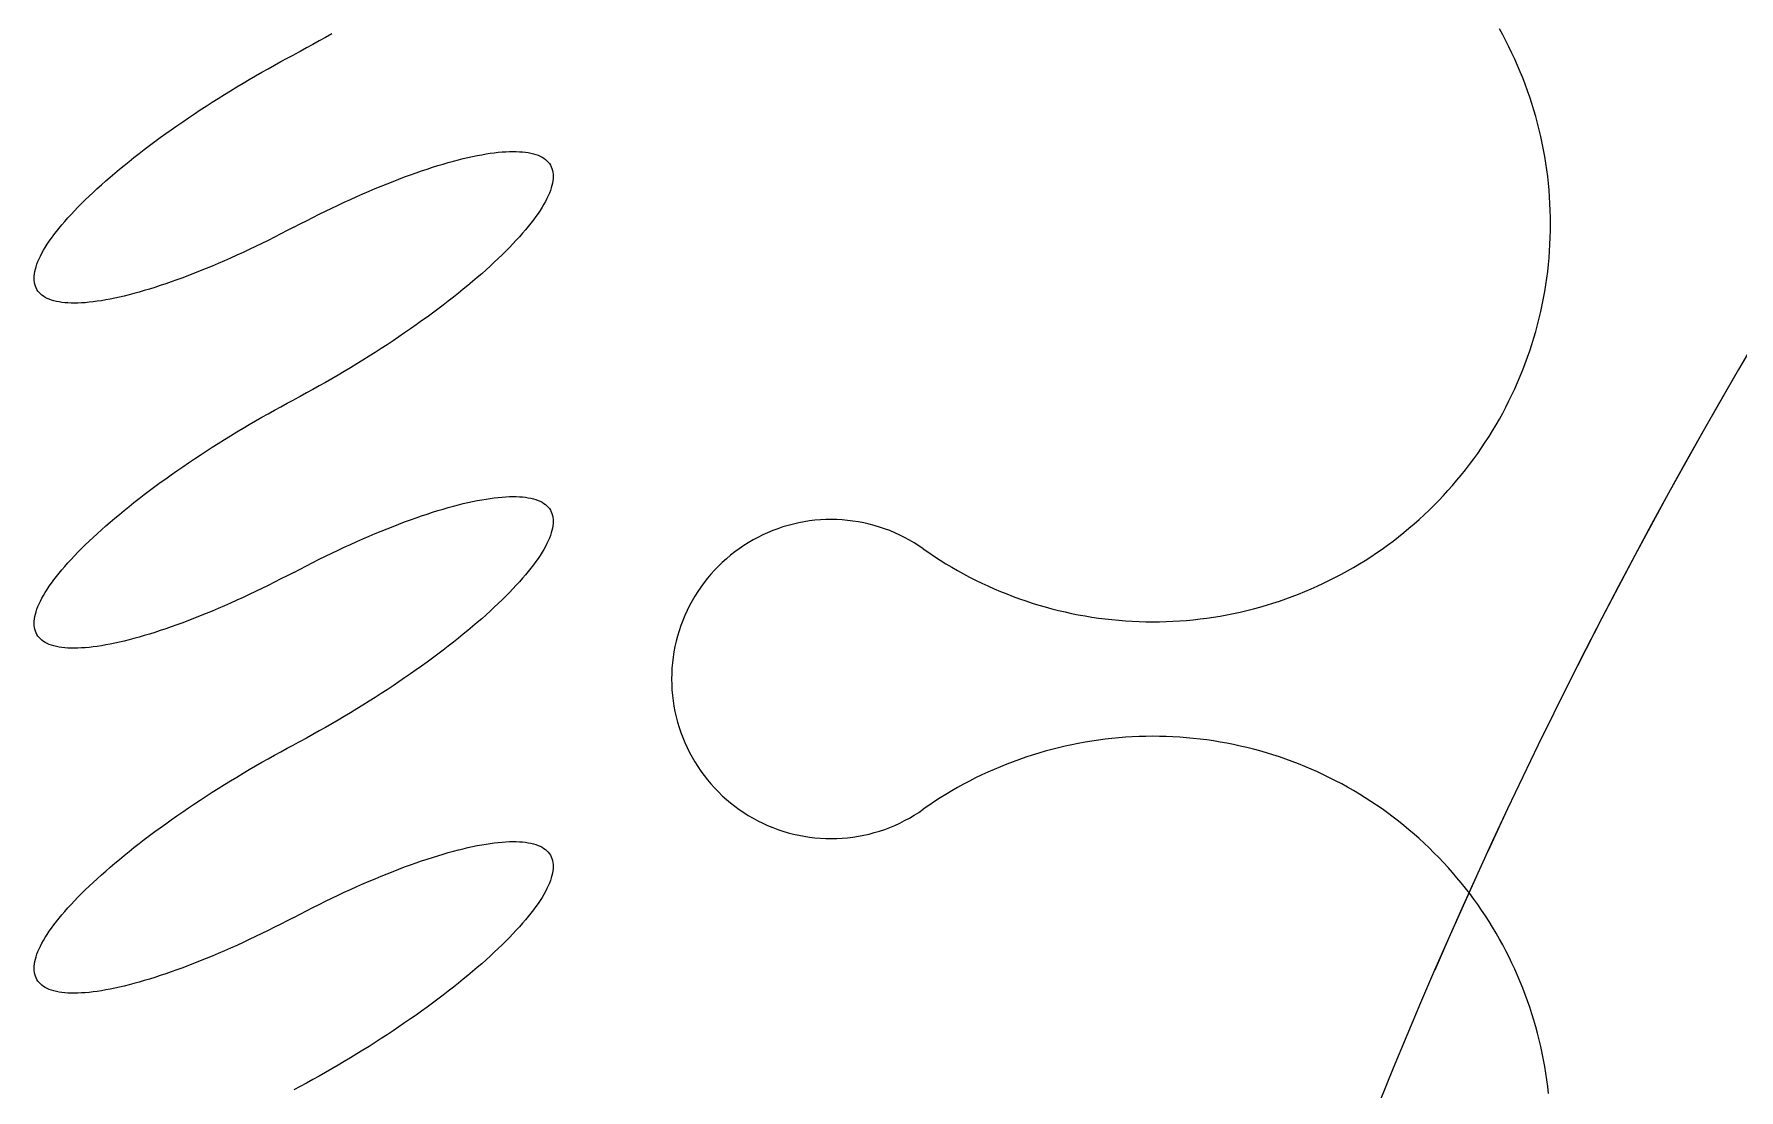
# Model space of a CAD drawing. Header units: millimetres. Extents: x -187744 to 2148, y -49419 to 6550.
# Drawn here: x -11925.3 to -11830.4, y -9355.2 to -9296.5 of the extents above; entities that cross this region are included whole.
import ezdxf

# ---------------------------------------------------------------- set-up
doc = ezdxf.new("R2010")
doc.units = ezdxf.units.MM
doc.header["$LTSCALE"] = 1000
doc.header["$MEASUREMENT"] = 0
doc.set_wipeout_variables(frame=1)
doc.linetypes.add('DASH', pattern=[0.35, 0.25, -0.1])
for name, color, linetype in [('BS-FURN', 250, 'DASH'), ('FF-FURN', 51, 'Continuous'), ('FF-FURNA', 40, 'Continuous')]:
    doc.layers.add(name, color=color, linetype=linetype)

# ---------------------------------------------------------------- blocks, each defined once
blk = doc.blocks.new('A$C401E2C42')
at = {"color": 59, "linetype": 'Continuous', "ltscale": 3000}
blk.add_wipeout([(-276.388, 281.923), (-254.712, 281.283), (-211.469, 274.788), (-175.785, 263.856), (-141.508, 247.946), (-99.936, 219.78), (-63.276, 183.38), (-22.79, 117.825), (-6.26, 66.959), (-0.207, 21.619), (-0.124, -0.122), (-24.43, -19.671), (-44.786, -30.952), (-65.609, -38.858), (-77.911, -61.147), (-93.725, -79.942), (-107.821, -91.898), (-128.828, -104.377), (-152.295, -112.769), (-169.293, -110.542), (-189.488, -105.523), (-213.178, -96.007), (-254.918, -66.784), (-272.68, -46.841), (-283.797, -30.166), (-291.934, -14.347), (-295.27, -6.371), (-322.019, 0.898), (-355.933, 17.43), (-379.46, 35.199), (-391.59, 47.214), (-409.556, 70.533), (-423.042, 95.854), (-418.168, 116.242), (-408.053, 140.557), (-398.245, 156.672), (-380.534, 177.579), (-362.005, 193.001), (-331.632, 209.442), (-306.832, 216.899), (-301.933, 239.477), (-295.445, 255.103), (-286.718, 269.492)], dxfattribs=at).dxf.layer = 'FF-FURN'
at = {"layer": 'FF-FURN', "linetype": 'Continuous', "ltscale": 3000}
blk.add_lwpolyline([(-306.832, 216.899, -0.165541), (-276.388, 281.923, -0.425989), (0, 0, -0.121523), (-65.609, -38.858, 7.115464)], format="xyb", dxfattribs=at)
blk = doc.blocks.new('DRAPES2')
at = {"linetype": 'ByBlock'}
for points in [[(241.473, 97.5723, 0), (242.225, 97.4885, 0), (242.974, 97.3919, 0), (243.722, 97.2825, 0), (244.468, 97.1603, 0), (245.212, 97.0254, 0), (245.953, 96.8779, 0), (246.692, 96.7177, 0), (247.428, 96.5449, 0), (248.161, 96.3595, 0), (248.89, 96.1617, 0), (249.616, 95.9514, 0), (250.339, 95.7288, 0), (251.057, 95.4938, 0), (251.772, 95.2466, 0), (252.482, 94.9873, 0), (253.187, 94.7159, 0), (253.888, 94.4324, 0), (254.584, 94.137, 0), (255.274, 93.8298, 0), (255.96, 93.5109, 0), (256.639, 93.1802, 0), (257.313, 92.8381, 0), (257.981, 92.4844, 0), (258.643, 92.1194, 0), (259.299, 91.7431, 0), (259.948, 91.3557, 0), (260.59, 90.9573, 0), (261.226, 90.548, 0), (261.854, 90.1278, 0), (262.475, 89.697, 0), (263.089, 89.2557, 0), (263.695, 88.8039, 0), (264.293, 88.3418, 0), (264.884, 87.8696, 0), (265.466, 87.3874, 0), (266.039, 86.8953, 0), (266.605, 86.3935, 0), (267.161, 85.8821, 0), (267.709, 85.3613, 0), (268.248, 84.8311, 0), (268.778, 84.2919, 0), (269.298, 83.7437, 0), (269.809, 83.1867, 0), (270.311, 82.621, 0), (270.802, 82.0469, 0), (271.284, 81.4644, 0), (271.756, 80.8738, 0), (272.217, 80.2752, 0), (272.669, 79.6688, 0), (273.11, 79.0548, 0), (273.54, 78.4334, 0), (273.96, 77.8047, 0), (274.368, 77.1689, 0), (274.766, 76.5263, 0), (275.153, 75.8769, 0), (275.529, 75.221, 0), (275.894, 74.5588, 0), (276.247, 73.8905, 0), (276.588, 73.2162, 0), (276.919, 72.5362, 0), (277.237, 71.8507, 0), (277.544, 71.1598, 0), (277.839, 70.4638, 0), (278.121, 69.7628, 0), (278.392, 69.0572, 0), (278.651, 68.347, 0), (278.898, 67.6324, 0), (279.132, 66.9138, 0), (279.354, 66.1913, 0), (279.564, 65.4651, 0), (279.761, 64.7354, 0), (279.946, 64.0024, 0), (280.118, 63.2664, 0), (280.278, 62.5275, 0), (280.425, 61.7861, 0), (280.559, 61.0422, 0), (280.681, 60.2962, 0), (280.79, 59.5482, 0), (280.886, 58.7984, 0), (280.969, 58.0471, 0), (281.039, 57.2945, 0), (281.097, 56.5408, 0), (281.142, 55.7862, 0), (281.173, 55.031, 0), (281.192, 54.2753, 0), (281.198, 53.5194, 0), (281.191, 52.7636, 0), (281.171, 52.0079, 0), (281.139, 51.2528, 0), (281.093, 50.4982, 0), (281.034, 49.7446, 0), (280.963, 48.9921, 0), (280.879, 48.2409, 0), (280.781, 47.4913, 0), (280.672, 46.7434, 0), (280.549, 45.9975, 0), (280.414, 45.2539, 0), (280.266, 44.5126, 0), (280.105, 43.774, 0), (279.932, 43.0382, 0), (279.746, 42.3055, 0), (279.548, 41.5761, 0), (279.337, 40.8502, 0), (279.114, 40.1279, 0), (278.878, 39.4096, 0), (278.631, 38.6955, 0), (278.371, 37.9856, 0), (278.099, 37.2803, 0), (277.815, 36.5797, 0), (277.519, 35.8841, 0), (277.212, 35.1937, 0), (276.892, 34.5086, 0), (276.561, 33.829, 0), (276.219, 33.1552, 0), (275.864, 32.4874, 0), (275.499, 31.8257, 0), (275.122, 31.1703, 0), (274.735, 30.5215, 0), (274.336, 29.8794, 0), (273.926, 29.2442, 0), (273.505, 28.6161, 0), (273.074, 27.9953, 0)], [(302.06, 27.9936, 0), (301.629, 28.6145, 0), (301.208, 29.2427, 0), (300.799, 29.8779, 0), (300.4, 30.5201, 0), (300.012, 31.1689, 0), (299.635, 31.8243, 0), (299.27, 32.4861, 0), (298.916, 33.154, 0), (298.574, 33.8278, 0), (298.243, 34.5074, 0), (297.923, 35.1925, 0), (297.616, 35.883, 0), (297.32, 36.5786, 0), (297.036, 37.2792, 0), (296.764, 37.9846, 0), (296.505, 38.6944, 0), (296.257, 39.4086, 0), (296.022, 40.127, 0), (295.799, 40.8492, 0), (295.588, 41.5752, 0), (295.39, 42.3046, 0), (295.204, 43.0373, 0), (295.031, 43.7731, 0), (294.87, 44.5118, 0), (294.722, 45.253, 0), (294.587, 45.9967, 0), (294.465, 46.7426, 0), (294.355, 47.4905, 0), (294.258, 48.2402, 0), (294.174, 48.9914, 0), (294.102, 49.7439, 0), (294.044, 50.4975, 0), (293.998, 51.252, 0), (293.966, 52.0072, 0), (293.946, 52.7628, 0), (293.939, 53.5187, 0), (293.945, 54.2746, 0), (293.964, 55.0302, 0), (293.996, 55.7855, 0), (294.04, 56.54, 0), (294.098, 57.2937, 0), (294.168, 58.0463, 0), (294.252, 58.7976, 0), (294.348, 59.5474, 0), (294.457, 60.2954, 0), (294.578, 61.0414, 0), (294.713, 61.7853, 0), (294.86, 62.5267, 0), (295.02, 63.2655, 0), (295.192, 64.0015, 0), (295.377, 64.7345, 0), (295.574, 65.4641, 0), (295.784, 66.1903, 0), (296.006, 66.9128, 0), (296.241, 67.6314, 0), (296.488, 68.3459, 0), (296.746, 69.0561, 0), (297.017, 69.7618, 0), (297.3, 70.4627, 0), (297.595, 71.1587, 0), (297.902, 71.8495, 0), (298.221, 72.535, 0), (298.551, 73.215, 0), (298.893, 73.8892, 0), (299.246, 74.5575, 0), (299.61, 75.2197, 0), (299.986, 75.8755, 0), (300.373, 76.5248, 0), (300.771, 77.1674, 0), (301.18, 77.8032, 0), (301.6, 78.4318, 0), (302.03, 79.0532, 0), (302.471, 79.6671, 0), (302.923, 80.2735, 0), (303.384, 80.872, 0), (303.856, 81.4625, 0), (304.338, 82.0449, 0), (304.83, 82.619, 0), (305.331, 83.1846, 0), (305.842, 83.7416, 0), (306.363, 84.2898, 0), (306.893, 84.8289, 0), (307.431, 85.359, 0), (307.979, 85.8798, 0), (308.536, 86.3911, 0), (309.101, 86.8929, 0), (309.675, 87.3849, 0), (310.257, 87.867, 0), (310.848, 88.3392, 0), (311.446, 88.8012, 0), (312.052, 89.2529, 0), (312.666, 89.6942, 0), (313.287, 90.1249, 0), (313.915, 90.545, 0), (314.551, 90.9542, 0), (315.193, 91.3526, 0), (315.842, 91.7399, 0), (316.498, 92.1161, 0), (317.16, 92.481, 0), (317.828, 92.8346, 0), (318.502, 93.1767, 0), (319.182, 93.5073, 0), (319.867, 93.8262, 0), (320.558, 94.1333, 0), (321.254, 94.4286, 0), (321.955, 94.712, 0), (322.66, 94.9833, 0), (323.37, 95.2426, 0), (324.084, 95.4897, 0), (324.803, 95.7245, 0), (325.525, 95.9471, 0), (326.251, 96.1573, 0), (326.981, 96.355, 0), (327.714, 96.5403, 0), (328.45, 96.713, 0), (329.188, 96.8731, 0), (329.93, 97.0206, 0), (330.674, 97.1554, 0), (331.42, 97.2775, 0), (332.168, 97.3868, 0), (332.917, 97.4834, 0), (333.669, 97.5671, 0), (334.421, 97.6379, 0), (335.175, 97.6959, 0), (335.929, 97.741, 0), (336.685, 97.7733, 0), (337.44, 97.7926, 0), (338.196, 97.799, 0)], [(338.196, 97.799, 0), (338.952, 97.7925, 0), (339.708, 97.7731, 0), (340.463, 97.7408, 0), (341.217, 97.6956, 0), (341.971, 97.6375, 0), (342.723, 97.5665, 0), (343.475, 97.4827, 0), (344.224, 97.3861, 0), (344.972, 97.2767, 0), (345.718, 97.1546, 0), (346.462, 97.0197, 0), (347.203, 96.8721, 0), (347.942, 96.7119, 0), (348.678, 96.5391, 0), (349.411, 96.3538, 0), (350.14, 96.1559, 0), (350.866, 95.9457, 0), (351.589, 95.723, 0), (352.307, 95.4881, 0), (353.022, 95.2409, 0), (353.732, 94.9815, 0), (354.437, 94.7101, 0), (355.138, 94.4267, 0), (355.834, 94.1313, 0), (356.524, 93.8241, 0), (357.21, 93.5051, 0), (357.889, 93.1745, 0), (358.563, 92.8323, 0), (359.231, 92.4787, 0), (359.893, 92.1136, 0)], [(302.06, 27.9936, 0), (302.401, 27.4926, 0), (302.726, 26.9802, 0), (303.032, 26.4571, 0), (303.321, 25.9238, 0), (303.591, 25.3809, 0), (303.842, 24.8291, 0), (304.075, 24.2691, 0), (304.288, 23.7014, 0), (304.482, 23.1268, 0), (304.656, 22.546, 0), (304.81, 21.9595, 0), (304.944, 21.3681, 0), (305.057, 20.7724, 0), (305.15, 20.1733, 0), (305.223, 19.5713, 0), (305.275, 18.9672, 0), (305.307, 18.3616, 0), (305.317, 17.7553, 0), (305.307, 17.1491, 0), (305.277, 16.5435, 0), (305.225, 15.9393, 0), (305.153, 15.3372, 0), (305.061, 14.7379, 0), (304.948, 14.1422, 0), (304.815, 13.5506, 0), (304.661, 12.9639, 0), (304.488, 12.3829, 0), (304.295, 11.808, 0), (304.082, 11.2401, 0), (303.851, 10.6798, 0), (303.6, 10.1278, 0), (303.33, 9.5846, 0), (303.042, 9.05095, 0), (302.736, 8.52744, 0), (302.413, 8.01469, 0), (302.072, 7.5133, 0), (301.714, 7.02384, 0), (301.339, 6.5469, 0), (300.949, 6.08302, 0), (300.543, 5.63275, 0), (300.121, 5.19661, 0), (299.686, 4.77512, 0), (299.235, 4.36876, 0), (298.772, 3.97801, 0), (298.295, 3.60332, 0), (297.806, 3.24514, 0), (297.305, 2.90388, 0), (296.792, 2.57993, 0), (296.269, 2.27368, 0), (295.735, 1.98549, 0), (295.192, 1.71568, 0), (294.64, 1.46458, 0), (294.08, 1.23247, 0), (293.512, 1.01964, 0), (292.937, 0.826322, 0), (292.356, 0.652746, 0), (291.77, 0.499115, 0), (291.178, 0.365609, 0), (290.583, 0.252383, 0), (289.984, 0.159569, 0), (289.381, 0.087275, 0), (288.777, 0.035586, 0), (288.172, 0.004563, 0), (287.565, -0.00576, 0), (286.959, 0.004632, 0), (286.354, 0.035724, 0), (285.749, 0.087482, 0), (285.147, 0.159844, 0), (284.548, 0.252726, 0), (283.953, 0.36602, 0), (283.361, 0.499594, 0), (282.774, 0.653291, 0), (282.194, 0.826933, 0), (281.619, 1.02032, 0), (281.051, 1.23322, 0), (280.491, 1.46538, 0), (279.939, 1.71655, 0), (279.396, 1.98641, 0), (278.863, 2.27467, 0), (278.339, 2.58098, 0), (277.827, 2.90498, 0), (277.325, 3.2463, 0), (276.836, 3.60454, 0), (276.36, 3.97928, 0), (275.896, 4.37009, 0), (275.446, 4.7765, 0), (275.01, 5.19804, 0), (274.589, 5.63422, 0), (274.183, 6.08454, 0), (273.792, 6.54846, 0), (273.418, 7.02545, 0), (273.06, 7.51495, 0), (272.719, 8.01638, 0), (272.395, 8.52917, 0), (272.09, 9.05271, 0), (271.802, 9.5864, 0), (271.532, 10.1296, 0), (271.281, 10.6817, 0), (271.05, 11.242, 0), (270.837, 11.8099, 0), (270.644, 12.3848, 0), (270.471, 12.9659, 0), (270.318, 13.5526, 0), (270.185, 14.1441, 0), (270.072, 14.7399, 0), (269.979, 15.3392, 0), (269.908, 15.9413, 0), (269.856, 16.5455, 0), (269.826, 17.1511, 0), (269.816, 17.7574, 0), (269.826, 18.3636, 0), (269.858, 18.9692, 0), (269.91, 19.5733, 0), (269.983, 20.1753, 0), (270.076, 20.7744, 0), (270.19, 21.37, 0), (270.324, 21.9614, 0), (270.478, 22.5479, 0), (270.652, 23.1288, 0), (270.846, 23.7033, 0), (271.059, 24.271, 0), (271.291, 24.831, 0), (271.543, 25.3827, 0), (271.813, 25.9256, 0), (272.102, 26.4588, 0), (272.408, 26.982, 0), (272.733, 27.4943, 0), (273.074, 27.9953, 0)]]:
    blk.add_polyline3d(points, dxfattribs=at)
blk = doc.blocks.new('06BDR-PR2')
for points in [[(362.246, 0, 0), (362.617, 0.70889, 0), (362.983, 1.41736, 0), (363.343, 2.12497, 0), (363.696, 2.8313, 0), (364.042, 3.53593, 0), (364.382, 4.23843, 0), (364.714, 4.93837, 0), (365.04, 5.63534, 0), (365.357, 6.32892, 0), (365.668, 7.01868, 0), (365.97, 7.70421, 0), (366.264, 8.38511, 0), (366.55, 9.06095, 0), (366.828, 9.73134, 0), (367.097, 10.3959, 0), (367.358, 11.0541, 0), (367.609, 11.7057, 0), (367.852, 12.3503, 0), (368.085, 12.9874, 0), (368.309, 13.6167, 0), (368.524, 14.2378, 0), (368.729, 14.8503, 0), (368.925, 15.4538, 0), (369.11, 16.0481, 0), (369.286, 16.6327, 0), (369.452, 17.2073, 0), (369.607, 17.7715, 0), (369.753, 18.325, 0), (369.888, 18.8674, 0), (370.012, 19.3985, 0), (370.127, 19.9179, 0), (370.23, 20.4254, 0), (370.323, 20.9205, 0), (370.406, 21.403, 0), (370.478, 21.8726, 0), (370.539, 22.329, 0), (370.589, 22.772, 0), (370.628, 23.2013, 0), (370.657, 23.6166, 0), (370.675, 24.0177, 0), (370.682, 24.4043, 0), (370.678, 24.7762, 0), (370.663, 25.1332, 0), (370.637, 25.475, 0), (370.601, 25.8015, 0), (370.553, 26.1125, 0), (370.495, 26.4077, 0), (370.426, 26.687, 0), (370.347, 26.9503, 0), (370.257, 27.1973, 0), (370.156, 27.4279, 0), (370.044, 27.642, 0), (369.923, 27.8395, 0), (369.79, 28.0201, 0), (369.648, 28.1839, 0), (369.495, 28.3308, 0), (369.332, 28.4605, 0), (369.159, 28.5732, 0), (368.976, 28.6686, 0), (368.783, 28.7467, 0), (368.581, 28.8075, 0), (368.369, 28.851, 0), (368.147, 28.8771, 0), (367.916, 28.8858, 0), (367.676, 28.8771, 0), (367.427, 28.851, 0), (367.169, 28.8075, 0), (366.902, 28.7467, 0), (366.627, 28.6686, 0), (366.343, 28.5732, 0), (366.051, 28.4605, 0), (365.751, 28.3308, 0), (365.443, 28.1839, 0), (365.127, 28.0201, 0), (364.804, 27.8395, 0), (364.473, 27.642, 0), (364.135, 27.4279, 0), (363.791, 27.1973, 0), (363.439, 26.9503, 0), (363.082, 26.687, 0), (362.717, 26.4077, 0), (362.347, 26.1125, 0), (361.971, 25.8015, 0), (361.59, 25.475, 0), (361.203, 25.1332, 0), (360.811, 24.7762, 0), (360.413, 24.4043, 0), (360.012, 24.0177, 0), (359.606, 23.6166, 0), (359.195, 23.2013, 0), (358.781, 22.772, 0), (358.363, 22.329, 0), (357.941, 21.8726, 0), (357.517, 21.403, 0), (357.089, 20.9205, 0), (356.659, 20.4254, 0), (356.226, 19.9179, 0), (355.791, 19.3985, 0), (355.355, 18.8674, 0), (354.916, 18.325, 0), (354.477, 17.7715, 0), (354.036, 17.2073, 0), (353.594, 16.6327, 0), (353.152, 16.0481, 0), (352.709, 15.4538, 0), (352.267, 14.8503, 0), (351.825, 14.2378, 0), (351.383, 13.6167, 0), (350.942, 12.9874, 0), (350.502, 12.3503, 0), (350.063, 11.7057, 0), (349.626, 11.0541, 0), (349.19, 10.3959, 0), (348.757, 9.73134, 0), (348.326, 9.06095, 0), (347.898, 8.38511, 0), (347.472, 7.70421, 0), (347.05, 7.01868, 0), (346.631, 6.32892, 0), (346.216, 5.63534, 0), (345.804, 4.93837, 0), (345.397, 4.23843, 0), (344.994, 3.53593, 0), (344.595, 2.8313, 0), (344.202, 2.12497, 0), (343.813, 1.41736, 0), (343.43, 0.70889, 0), (343.053, 0, 0)], [(400.631, 0, 0), (401.003, 0.70889, 0), (401.369, 1.41736, 0), (401.728, 2.12497, 0), (402.081, 2.8313, 0), (402.428, 3.53593, 0), (402.767, 4.23843, 0), (403.1, 4.93837, 0), (403.425, 5.63534, 0), (403.743, 6.32892, 0), (404.053, 7.01868, 0), (404.355, 7.70421, 0), (404.65, 8.38511, 0), (404.936, 9.06095, 0), (405.214, 9.73134, 0), (405.483, 10.3959, 0), (405.743, 11.0541, 0), (405.995, 11.7057, 0), (406.237, 12.3503, 0), (406.471, 12.9874, 0), (406.695, 13.6167, 0), (406.91, 14.2378, 0), (407.115, 14.8503, 0), (407.31, 15.4538, 0), (407.496, 16.0481, 0), (407.672, 16.6327, 0), (407.837, 17.2073, 0), (407.993, 17.7715, 0), (408.138, 18.325, 0), (408.273, 18.8674, 0), (408.398, 19.3985, 0), (408.512, 19.9179, 0), (408.616, 20.4254, 0), (408.709, 20.9205, 0), (408.791, 21.403, 0), (408.863, 21.8726, 0), (408.924, 22.329, 0), (408.974, 22.772, 0), (409.014, 23.2013, 0), (409.043, 23.6166, 0), (409.06, 24.0177, 0), (409.067, 24.4043, 0), (409.063, 24.7762, 0), (409.048, 25.1332, 0), (409.023, 25.475, 0), (408.986, 25.8015, 0), (408.939, 26.1125, 0), (408.881, 26.4077, 0), (408.812, 26.687, 0), (408.732, 26.9503, 0), (408.642, 27.1973, 0), (408.541, 27.4279, 0), (408.43, 27.642, 0), (408.308, 27.8395, 0), (408.176, 28.0201, 0), (408.033, 28.1839, 0), (407.881, 28.3308, 0), (407.718, 28.4605, 0), (407.545, 28.5732, 0), (407.362, 28.6686, 0), (407.169, 28.7467, 0), (406.966, 28.8075, 0), (406.754, 28.851, 0), (406.533, 28.8771, 0), (406.302, 28.8858, 0), (406.062, 28.8771, 0), (405.812, 28.851, 0), (405.554, 28.8075, 0), (405.288, 28.7467, 0), (405.012, 28.6686, 0), (404.728, 28.5732, 0), (404.436, 28.4605, 0), (404.136, 28.3308, 0), (403.828, 28.1839, 0), (403.512, 28.0201, 0), (403.189, 27.8395, 0), (402.859, 27.642, 0), (402.521, 27.4279, 0), (402.176, 27.1973, 0), (401.825, 26.9503, 0), (401.467, 26.687, 0), (401.103, 26.4077, 0), (400.733, 26.1125, 0), (400.357, 25.8015, 0), (399.975, 25.475, 0), (399.588, 25.1332, 0), (399.196, 24.7762, 0), (398.799, 24.4043, 0), (398.397, 24.0177, 0), (397.991, 23.6166, 0), (397.581, 23.2013, 0), (397.166, 22.772, 0), (396.748, 22.329, 0), (396.327, 21.8726, 0), (395.902, 21.403, 0), (395.475, 20.9205, 0), (395.044, 20.4254, 0), (394.612, 19.9179, 0), (394.177, 19.3985, 0), (393.74, 18.8674, 0), (393.302, 18.325, 0), (392.862, 17.7715, 0), (392.421, 17.2073, 0), (391.98, 16.6327, 0), (391.538, 16.0481, 0), (391.095, 15.4538, 0), (390.652, 14.8503, 0), (390.21, 14.2378, 0), (389.768, 13.6167, 0), (389.327, 12.9874, 0), (388.887, 12.3503, 0), (388.448, 11.7057, 0), (388.011, 11.0541, 0), (387.576, 10.3959, 0), (387.143, 9.73134, 0), (386.712, 9.06095, 0), (386.283, 8.38511, 0), (385.858, 7.70421, 0), (385.436, 7.01868, 0), (385.017, 6.32892, 0), (384.601, 5.63534, 0), (384.19, 4.93837, 0), (383.782, 4.23843, 0), (383.379, 3.53593, 0), (382.981, 2.8313, 0), (382.588, 2.12497, 0), (382.199, 1.41736, 0), (381.816, 0.70889, 0), (381.438, 0, 0)], [(439.017, 0, 0), (439.389, 0.70889, 0), (439.754, 1.41736, 0), (440.114, 2.12497, 0), (440.467, 2.8313, 0), (440.814, 3.53593, 0), (441.153, 4.23843, 0), (441.486, 4.93837, 0), (441.811, 5.63534, 0), (442.129, 6.32892, 0), (442.439, 7.01868, 0), (442.741, 7.70421, 0), (443.035, 8.38511, 0), (443.321, 9.06095, 0), (443.599, 9.73134, 0), (443.868, 10.3959, 0), (444.129, 11.0541, 0), (444.38, 11.7057, 0), (444.623, 12.3503, 0), (444.856, 12.9874, 0), (445.081, 13.6167, 0), (445.295, 14.2378, 0), (445.5, 14.8503, 0), (445.696, 15.4538, 0), (445.881, 16.0481, 0), (446.057, 16.6327, 0), (446.223, 17.2073, 0), (446.378, 17.7715, 0), (446.524, 18.325, 0), (446.659, 18.8674, 0), (446.784, 19.3985, 0), (446.898, 19.9179, 0), (447.001, 20.4254, 0), (447.095, 20.9205, 0), (447.177, 21.403, 0), (447.249, 21.8726, 0), (447.31, 22.329, 0), (447.36, 22.772, 0), (447.4, 23.2013, 0), (447.428, 23.6166, 0), (447.446, 24.0177, 0), (447.453, 24.4043, 0), (447.449, 24.7762, 0), (447.434, 25.1332, 0), (447.408, 25.475, 0), (447.372, 25.8015, 0), (447.325, 26.1125, 0), (447.266, 26.4077, 0), (447.198, 26.687, 0), (447.118, 26.9503, 0), (447.028, 27.1973, 0), (446.927, 27.4279, 0), (446.816, 27.642, 0), (446.694, 27.8395, 0), (446.562, 28.0201, 0), (446.419, 28.1839, 0), (446.266, 28.3308, 0), (446.103, 28.4605, 0), (445.93, 28.5732, 0), (445.747, 28.6686, 0), (445.554, 28.7467, 0), (445.352, 28.8075, 0), (445.14, 28.851, 0), (444.918, 28.8771, 0), (444.687, 28.8858, 0), (444.447, 28.8771, 0), (444.198, 28.851, 0), (443.94, 28.8075, 0), (443.673, 28.7467, 0), (443.398, 28.6686, 0), (443.114, 28.5732, 0), (442.822, 28.4605, 0), (442.522, 28.3308, 0), (442.214, 28.1839, 0), (441.898, 28.0201, 0), (441.575, 27.8395, 0), (441.244, 27.642, 0), (440.907, 27.4279, 0), (440.562, 27.1973, 0), (440.211, 26.9503, 0), (439.853, 26.687, 0), (439.489, 26.4077, 0), (439.119, 26.1125, 0), (438.743, 25.8015, 0), (438.361, 25.475, 0), (437.974, 25.1332, 0), (437.582, 24.7762, 0), (437.185, 24.4043, 0), (436.783, 24.0177, 0), (436.377, 23.6166, 0), (435.966, 23.2013, 0), (435.552, 22.772, 0), (435.134, 22.329, 0), (434.713, 21.8726, 0), (434.288, 21.403, 0), (433.86, 20.9205, 0), (433.43, 20.4254, 0), (432.997, 19.9179, 0), (432.563, 19.3985, 0), (432.126, 18.8674, 0), (431.688, 18.325, 0), (431.248, 17.7715, 0), (430.807, 17.2073, 0), (430.365, 16.6327, 0), (429.923, 16.0481, 0), (429.481, 15.4538, 0), (429.038, 14.8503, 0), (428.596, 14.2378, 0), (428.154, 13.6167, 0), (427.713, 12.9874, 0), (427.273, 12.3503, 0), (426.834, 11.7057, 0), (426.397, 11.0541, 0), (425.962, 10.3959, 0), (425.528, 9.73134, 0), (425.097, 9.06095, 0), (424.669, 8.38511, 0), (424.244, 7.70421, 0), (423.821, 7.01868, 0), (423.402, 6.32892, 0), (422.987, 5.63534, 0), (422.575, 4.93837, 0), (422.168, 4.23843, 0), (421.765, 3.53593, 0), (421.367, 2.8313, 0), (420.973, 2.12497, 0), (420.585, 1.41736, 0), (420.202, 0.70889, 0), (419.824, 0, 0)], [(460.554, 4.23843, 0), (460.151, 3.53593, 0), (459.752, 2.8313, 0), (459.359, 2.12497, 0), (458.97, 1.41736, 0), (458.587, 0.70889, 0), (458.21, 0, 0)], [(362.246, 0, 0), (361.874, -0.70889, 0), (361.508, -1.41736, 0), (361.148, -2.12497, 0), (360.795, -2.8313, 0), (360.449, -3.53593, 0), (360.109, -4.23843, 0), (359.777, -4.93837, 0), (359.452, -5.63534, 0), (359.134, -6.32892, 0), (358.824, -7.01868, 0), (358.521, -7.70421, 0), (358.227, -8.38511, 0), (357.941, -9.06095, 0), (357.663, -9.73134, 0), (357.394, -10.3959, 0), (357.134, -11.0541, 0), (356.882, -11.7057, 0), (356.64, -12.3503, 0), (356.406, -12.9874, 0), (356.182, -13.6167, 0), (355.967, -14.2378, 0), (355.762, -14.8503, 0), (355.567, -15.4538, 0), (355.381, -16.0481, 0), (355.205, -16.6327, 0), (355.04, -17.2073, 0), (354.884, -17.7715, 0), (354.739, -18.325, 0), (354.604, -18.8674, 0), (354.479, -19.3985, 0), (354.365, -19.9179, 0), (354.261, -20.4254, 0), (354.168, -20.9205, 0), (354.085, -21.403, 0), (354.014, -21.8726, 0), (353.953, -22.329, 0), (353.902, -22.772, 0), (353.863, -23.2013, 0), (353.834, -23.6166, 0), (353.817, -24.0177, 0), (353.81, -24.4043, 0), (353.814, -24.7762, 0), (353.828, -25.1332, 0), (353.854, -25.475, 0), (353.891, -25.8015, 0), (353.938, -26.1125, 0), (353.996, -26.4077, 0), (354.065, -26.687, 0), (354.144, -26.9503, 0), (354.235, -27.1973, 0), (354.335, -27.4279, 0), (354.447, -27.642, 0), (354.569, -27.8395, 0), (354.701, -28.0201, 0), (354.843, -28.1839, 0), (354.996, -28.3308, 0), (355.159, -28.4605, 0), (355.332, -28.5732, 0), (355.515, -28.6686, 0), (355.708, -28.7467, 0), (355.91, -28.8075, 0), (356.123, -28.851, 0), (356.344, -28.8771, 0), (356.575, -28.8858, 0), (356.815, -28.8771, 0), (357.064, -28.851, 0), (357.322, -28.8075, 0), (357.589, -28.7467, 0), (357.865, -28.6686, 0), (358.148, -28.5732, 0), (358.44, -28.4605, 0), (358.741, -28.3308, 0), (359.049, -28.1839, 0), (359.364, -28.0201, 0), (359.688, -27.8395, 0), (360.018, -27.642, 0), (360.356, -27.4279, 0), (360.7, -27.1973, 0), (361.052, -26.9503, 0), (361.41, -26.687, 0), (361.774, -26.4077, 0), (362.144, -26.1125, 0), (362.52, -25.8015, 0), (362.901, -25.475, 0), (363.289, -25.1332, 0), (363.681, -24.7762, 0), (364.078, -24.4043, 0), (364.479, -24.0177, 0), (364.886, -23.6166, 0), (365.296, -23.2013, 0), (365.71, -22.772, 0), (366.128, -22.329, 0), (366.55, -21.8726, 0), (366.975, -21.403, 0), (367.402, -20.9205, 0), (367.832, -20.4254, 0), (368.265, -19.9179, 0), (368.7, -19.3985, 0), (369.137, -18.8674, 0), (369.575, -18.325, 0), (370.015, -17.7715, 0), (370.455, -17.2073, 0), (370.897, -16.6327, 0), (371.339, -16.0481, 0), (371.782, -15.4538, 0), (372.224, -14.8503, 0), (372.667, -14.2378, 0), (373.109, -13.6167, 0), (373.55, -12.9874, 0), (373.99, -12.3503, 0), (374.428, -11.7057, 0), (374.866, -11.0541, 0), (375.301, -10.3959, 0), (375.734, -9.73134, 0), (376.165, -9.06095, 0), (376.593, -8.38511, 0), (377.019, -7.70421, 0), (377.441, -7.01868, 0), (377.86, -6.32892, 0), (378.276, -5.63534, 0), (378.687, -4.93837, 0), (379.094, -4.23843, 0), (379.497, -3.53593, 0), (379.896, -2.8313, 0), (380.289, -2.12497, 0), (380.678, -1.41736, 0), (381.061, -0.70889, 0), (381.438, 0, 0)], [(400.631, 0, 0), (400.259, -0.70889, 0), (399.894, -1.41736, 0), (399.534, -2.12497, 0), (399.181, -2.8313, 0), (398.835, -3.53593, 0), (398.495, -4.23843, 0), (398.162, -4.93837, 0), (397.837, -5.63534, 0), (397.519, -6.32892, 0), (397.209, -7.01868, 0), (396.907, -7.70421, 0), (396.613, -8.38511, 0), (396.327, -9.06095, 0), (396.049, -9.73134, 0), (395.78, -10.3959, 0), (395.519, -11.0541, 0), (395.268, -11.7057, 0), (395.025, -12.3503, 0), (394.792, -12.9874, 0), (394.568, -13.6167, 0), (394.353, -14.2378, 0), (394.148, -14.8503, 0), (393.952, -15.4538, 0), (393.767, -16.0481, 0), (393.591, -16.6327, 0), (393.425, -17.2073, 0), (393.27, -17.7715, 0), (393.124, -18.325, 0), (392.989, -18.8674, 0), (392.865, -19.3985, 0), (392.75, -19.9179, 0), (392.647, -20.4254, 0), (392.553, -20.9205, 0), (392.471, -21.403, 0), (392.399, -21.8726, 0), (392.338, -22.329, 0), (392.288, -22.772, 0), (392.249, -23.2013, 0), (392.22, -23.6166, 0), (392.202, -24.0177, 0), (392.195, -24.4043, 0), (392.199, -24.7762, 0), (392.214, -25.1332, 0), (392.24, -25.475, 0), (392.276, -25.8015, 0), (392.324, -26.1125, 0), (392.382, -26.4077, 0), (392.45, -26.687, 0), (392.53, -26.9503, 0), (392.62, -27.1973, 0), (392.721, -27.4279, 0), (392.832, -27.642, 0), (392.954, -27.8395, 0), (393.087, -28.0201, 0), (393.229, -28.1839, 0), (393.382, -28.3308, 0), (393.545, -28.4605, 0), (393.718, -28.5732, 0), (393.901, -28.6686, 0), (394.094, -28.7467, 0), (394.296, -28.8075, 0), (394.508, -28.851, 0), (394.73, -28.8771, 0), (394.961, -28.8858, 0), (395.201, -28.8771, 0), (395.45, -28.851, 0), (395.708, -28.8075, 0), (395.975, -28.7467, 0), (396.25, -28.6686, 0), (396.534, -28.5732, 0), (396.826, -28.4605, 0), (397.126, -28.3308, 0), (397.434, -28.1839, 0), (397.75, -28.0201, 0), (398.073, -27.8395, 0), (398.404, -27.642, 0), (398.741, -27.4279, 0), (399.086, -27.1973, 0), (399.437, -26.9503, 0), (399.795, -26.687, 0), (400.159, -26.4077, 0), (400.529, -26.1125, 0), (400.905, -25.8015, 0), (401.287, -25.475, 0), (401.674, -25.1332, 0), (402.066, -24.7762, 0), (402.463, -24.4043, 0), (402.865, -24.0177, 0), (403.271, -23.6166, 0), (403.682, -23.2013, 0), (404.096, -22.772, 0), (404.514, -22.329, 0), (404.935, -21.8726, 0), (405.36, -21.403, 0), (405.788, -20.9205, 0), (406.218, -20.4254, 0), (406.651, -19.9179, 0), (407.085, -19.3985, 0), (407.522, -18.8674, 0), (407.961, -18.325, 0), (408.4, -17.7715, 0), (408.841, -17.2073, 0), (409.283, -16.6327, 0), (409.725, -16.0481, 0), (410.167, -15.4538, 0), (410.61, -14.8503, 0), (411.052, -14.2378, 0), (411.494, -13.6167, 0), (411.935, -12.9874, 0), (412.375, -12.3503, 0), (412.814, -11.7057, 0), (413.251, -11.0541, 0), (413.687, -10.3959, 0), (414.12, -9.73134, 0), (414.551, -9.06095, 0), (414.979, -8.38511, 0), (415.405, -7.70421, 0), (415.827, -7.01868, 0), (416.246, -6.32892, 0), (416.661, -5.63534, 0), (417.073, -4.93837, 0), (417.48, -4.23843, 0), (417.883, -3.53593, 0), (418.281, -2.8313, 0), (418.675, -2.12497, 0), (419.063, -1.41736, 0), (419.446, -0.70889, 0), (419.824, 0, 0)], [(439.017, 0, 0), (438.645, -0.70889, 0), (438.279, -1.41736, 0), (437.92, -2.12497, 0), (437.567, -2.8313, 0), (437.22, -3.53593, 0), (436.881, -4.23843, 0), (436.548, -4.93837, 0), (436.223, -5.63534, 0), (435.905, -6.32892, 0), (435.595, -7.01868, 0), (435.293, -7.70421, 0), (434.998, -8.38511, 0), (434.712, -9.06095, 0), (434.435, -9.73134, 0), (434.165, -10.3959, 0), (433.905, -11.0541, 0), (433.653, -11.7057, 0), (433.411, -12.3503, 0), (433.177, -12.9874, 0), (432.953, -13.6167, 0), (432.739, -14.2378, 0), (432.533, -14.8503, 0), (432.338, -15.4538, 0), (432.152, -16.0481, 0), (431.977, -16.6327, 0), (431.811, -17.2073, 0), (431.655, -17.7715, 0), (431.51, -18.325, 0), (431.375, -18.8674, 0), (431.25, -19.3985, 0), (431.136, -19.9179, 0), (431.032, -20.4254, 0), (430.939, -20.9205, 0), (430.857, -21.403, 0), (430.785, -21.8726, 0), (430.724, -22.329, 0), (430.674, -22.772, 0), (430.634, -23.2013, 0), (430.606, -23.6166, 0), (430.588, -24.0177, 0), (430.581, -24.4043, 0), (430.585, -24.7762, 0), (430.6, -25.1332, 0), (430.625, -25.475, 0), (430.662, -25.8015, 0), (430.709, -26.1125, 0), (430.767, -26.4077, 0), (430.836, -26.687, 0), (430.916, -26.9503, 0), (431.006, -27.1973, 0), (431.107, -27.4279, 0), (431.218, -27.642, 0), (431.34, -27.8395, 0), (431.472, -28.0201, 0), (431.615, -28.1839, 0), (431.768, -28.3308, 0), (431.93, -28.4605, 0), (432.103, -28.5732, 0), (432.286, -28.6686, 0), (432.479, -28.7467, 0), (432.682, -28.8075, 0), (432.894, -28.851, 0), (433.115, -28.8771, 0), (433.346, -28.8858, 0), (433.586, -28.8771, 0), (433.836, -28.851, 0), (434.094, -28.8075, 0), (434.36, -28.7467, 0), (434.636, -28.6686, 0), (434.92, -28.5732, 0), (435.212, -28.4605, 0), (435.512, -28.3308, 0), (435.82, -28.1839, 0), (436.136, -28.0201, 0), (436.459, -27.8395, 0), (436.789, -27.642, 0), (437.127, -27.4279, 0), (437.472, -27.1973, 0), (437.823, -26.9503, 0), (438.181, -26.687, 0), (438.545, -26.4077, 0), (438.915, -26.1125, 0), (439.291, -25.8015, 0), (439.673, -25.475, 0), (440.06, -25.1332, 0), (440.452, -24.7762, 0), (440.849, -24.4043, 0), (441.251, -24.0177, 0), (441.657, -23.6166, 0), (442.067, -23.2013, 0), (442.482, -22.772, 0), (442.9, -22.329, 0), (443.321, -21.8726, 0), (443.746, -21.403, 0), (444.173, -20.9205, 0), (444.604, -20.4254, 0), (445.036, -19.9179, 0), (445.471, -19.3985, 0), (445.908, -18.8674, 0), (446.346, -18.325, 0), (446.786, -17.7715, 0), (447.227, -17.2073, 0), (447.668, -16.6327, 0), (448.111, -16.0481, 0), (448.553, -15.4538, 0), (448.996, -14.8503, 0), (449.438, -14.2378, 0), (449.88, -13.6167, 0), (450.321, -12.9874, 0), (450.761, -12.3503, 0), (451.2, -11.7057, 0), (451.637, -11.0541, 0), (452.072, -10.3959, 0), (452.505, -9.73134, 0), (452.936, -9.06095, 0), (453.365, -8.38511, 0), (453.79, -7.70421, 0), (454.213, -7.01868, 0), (454.631, -6.32892, 0), (455.047, -5.63534, 0), (455.458, -4.93837, 0), (455.866, -4.23843, 0), (456.269, -3.53593, 0), (456.667, -2.8313, 0), (457.061, -2.12497, 0), (457.449, -1.41736, 0), (457.832, -0.70889, 0), (458.21, 0, 0)]]:
    blk.add_polyline3d(points)
blk = doc.blocks.new('A$C5A535B59')
at = {"ltscale": 0.5}
blk.add_wipeout([(-3115.954, 5614.524), (-3133.268, 5596.517), (-3163.603, 5556.3), (-3184.141, 5518.53), (-3199.508, 5477.798), (-3210.99, 5421.102), (-3211.792, 5361.593), (-3192.229, 5275.015), (-3164.805, 5219.84), (-3133.219, 5177.661), (-3115.754, 5159.71), (-3079.993, 5163.23), (-3054.15, 5170.367), (-3030.644, 5180.656), (-3002.549, 5172.241), (-2974.383, 5169.534), (-2953.145, 5171.067), (-2925.8, 5177.743), (-2899.727, 5189.765), (-2887.541, 5205.305), (-2874.976, 5225.72), (-2863.162, 5252.654), (-2852.393, 5310.355), (-2853.865, 5341.086), (-2858.168, 5363.769), (-2864.232, 5383.344), (-2867.92, 5392.596), (-2851.778, 5420.148), (-2837.212, 5461.098), (-2832.188, 5494.689), (-2831.9, 5514.355), (-2835.926, 5548.027), (-2845.253, 5579.733), (-2865.705, 5592.574), (-2893.635, 5604.418), (-2914.7, 5609.765), (-2946.13, 5612.68), (-2973.81, 5610.424), (-3012.055, 5599.453), (-3038.47, 5585.587), (-3060.708, 5600.209), (-3078.647, 5607.831), (-3097.43, 5612.63)], dxfattribs=at).dxf.layer = 'BS-FURN'
at = {"layer": 'BS-FURN', "ltscale": 0.5, "elevation": 0}
blk.add_lwpolyline([(-3038.47, 5585.587, 0.165541), (-3115.954, 5614.524, 0.425989), (-3115.954, 5159.71, 0.121523), (-3030.644, 5180.656, -7.115464)], format="xyb", dxfattribs=at)

msp = doc.modelspace()

# ---------------------------------------------------------------- block references
at = {"layer": 'BS-FURN'}
msp.add_blockref('A$C5A535B59', (-8660.51, -14861.106), dxfattribs=at)

# ---------------------------------------------------------------- next in the draw order: block references
at = {"layer": 'FF-FURN', "extrusion": (-1.31272e-23, 6.67052e-16, -1), "xscale": 1.152, "yscale": 1.152, "zscale": -1.152000000000001, "rotation": 315.5680260153391}
msp.add_blockref('A$C401E2C42', (11776.463, -9701.396), dxfattribs=at)

# ---------------------------------------------------------------- next in the draw order: block references
at = {"layer": 'FF-FURNA', "extrusion": (1.31273e-23, 6.67052e-16, -1), "xscale": 0.4999999999999994, "yscale": 0.4999999999999994, "zscale": -0.4999999999999994, "rotation": 90}
for name, p in [('DRAPES2', (11889.78, -9476.167)), ('06BDR-PR2', (11910.812, -9526.764))]:
    msp.add_blockref(name, p, dxfattribs=at)

doc.saveas('drawing.dxf')
